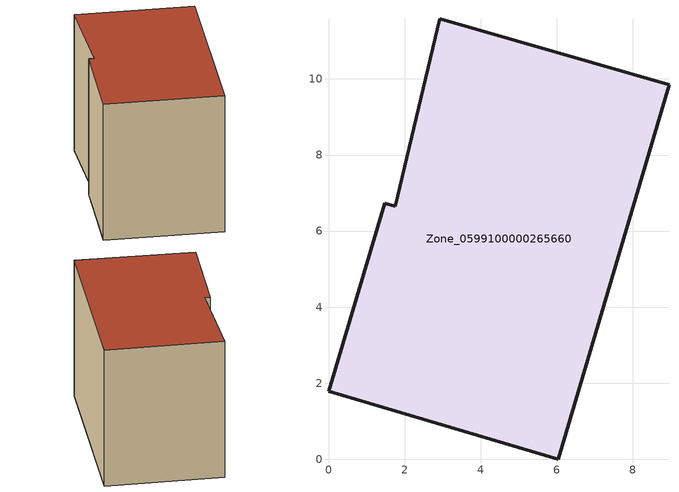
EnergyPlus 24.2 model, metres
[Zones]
Zone_0599100000265660
 floor ground (C_G): 2.93,11.58 8.95,9.84 6.04,0 0,1.79 1.48,6.73 1.76,6.65 z0.49
 wall outside (C_F): 2.93,11.58 1.76,6.65 1.48,6.73 0,1.79 6.04,0 8.95,9.84 2.93,11.58 z0.49:8.34
 roof outside (C_R): 8.95,9.84 2.93,11.58 1.76,6.65 1.48,6.73 0,1.79 6.04,0 z8.34
[BUILDING]
Pand.0599100000265660: North Axis=0; Terrain=City; Loads Convergence Tolerance Value=0.04; Temperature Convergence Tolerance Value=0.4; Solar Distribution=FullExterior; Maximum Number of Warmup Days=25; Minimum Number of Warmup Days=1
[Site:Location]
Rotterdam.The.Hague.AP_ZH_NLD Design_Conditions: Latitude=51.96; Longitude=4.45; Time Zone=1; Elevation=-4.5
[SITE:GROUNDTEMPERATURE:BUILDINGSURFACE]
18, 18, 18, 18, 18, 18, 18, 18, 18, 18, 18, 18
[MATERIAL] Thermal Absorptance=0.9; Solar Absorptance=0.7; Visible Absorptance=0.7
Name | Roughness | Thickness | Conductivity | Density | Specific Heat
G.TC.1965-1974 | MediumSmooth | 0.15 | 0.882353 | 540 | 1210
F.TC.1965-1974 | Rough | 0.3 | 0.697674 | 1920 | 840
R.TC.1965-1974 | MediumRough | 0.2 | 0.232558 | 1500 | 1000
[CONSTRUCTION]
C_G: G.TC.1965-1974
C_F: F.TC.1965-1974
C_R: R.TC.1965-1974
[ZONE]
Zone_0599100000265660: Type=1; Multiplier=1; Ceiling Height=Autocalculate; Volume=Autocalculate; Floor Area=autocalculate; Part of Total Floor Area=Yes
[ZONEINFILTRATION:DESIGNFLOWRATE]
Infil_Zone_0599100000265660: Zone or ZoneList or Space or SpaceList=Zone_0599100000265660; Schedule=AlwaysOn; Design Flow Rate Calculation Method=Flow/Area; Flow Rate per Floor Area=0.003; Constant Term Coefficient=1; Temperature Term Coefficient=0; Velocity Term Coefficient=0; Velocity Squared Term Coefficient=0
[HVACTEMPLATE:ZONE:IDEALLOADSAIRSYSTEM]
Zone_0599100000265660: Maximum Heating Supply Air Temperature=50; Minimum Cooling Supply Air Temperature=13; Maximum Heating Supply Air Humidity Ratio=0.0156; Minimum Cooling Supply Air Humidity Ratio=0.0077; Heating Limit=NoLimit; Cooling Limit=NoLimit; Dehumidification Control Type=ConstantSensibleHeatRatio; Cooling Sensible Heat Ratio=0.7; Dehumidification Setpoint=60; Humidification Control Type=None; Humidification Setpoint=30; Outdoor Air Method=None; Outdoor Air Flow Rate per Person=0.00944; Outdoor Air Flow Rate per Zone Floor Area=0; Outdoor Air Flow Rate per Zone=0; Demand Controlled Ventilation Type=None; Outdoor Air Economizer Type=NoEconomizer; Heat Recovery Type=None; Sensible Heat Recovery Effectiveness=0.7; Latent Heat Recovery Effectiveness=0.65
[ZONECONTROL:THERMOSTAT]
ThermostatControl_Zone_0599100000265660: Zone or ZoneList=Zone_0599100000265660; Control Type Schedule=DualSetpointControlType; Control 1=Thermostat_Zone_0599100000265660; Temperature Difference Between Cutout And Setpoint=0
[THERMOSTATSETPOINT:DUALSETPOINT]
Thermostat_Zone_0599100000265660: Heating Setpoint Temperature Schedule=HeatingSetpoint_Zone_0599100000265660; Cooling Setpoint Temperature Schedule=CoolingSetpoint_Zone_0599100000265660
[SCHEDULE:COMPACT]
HeatingSetpoint_Zone_0599100000265660: Through: 12/31, For: AllDays, Until: 24:00, 21
CoolingSetpoint_Zone_0599100000265660: Through: 12/31, For: AllDays, Until: 24:00, 24
DualSetpointControlType: Through: 12/31, For: AllDays, Until: 24:00, 4
AlwaysOn: Through: 12/31, For: AllDays, Until: 24:00, 1
